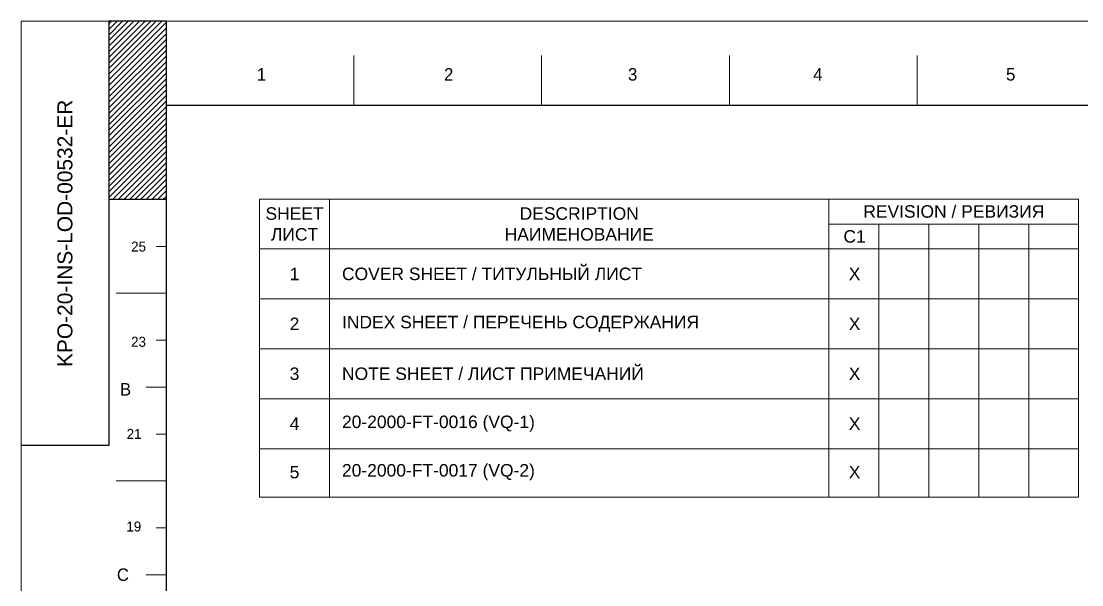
# Model space of a CAD drawing. Header units: millimetres. Extents: x 136827 to 348827, y 2171 to 31871.
# Drawn here: x 179827 to 201063, y 20581 to 31871 of the extents above; entities that cross this region are included whole.
import ezdxf

# ---------------------------------------------------------------- set-up
doc = ezdxf.new("R2010")
doc.units = ezdxf.units.MM
doc.layers.add('2-Text', color=7, linetype='Continuous')
for name, color, linetype, lineweight in [('Hatch', 7, 'Continuous', 0), ('Level 1', 7, 'Continuous', 0), ('Main', 7, 'Continuous', 20), ('Text', 7, 'Continuous', 9)]:
    doc.layers.add(name, color=color, linetype=linetype, lineweight=lineweight)
doc.styles.add('01_ГОСТ_ISO', font='arial.ttf', dxfattribs={"height": 2.5})
doc.styles.add('Annotative', font='arial.ttf')
doc.styles.add('Styledgn001', font='dgn001.shx')

# ---------------------------------------------------------------- blocks, each defined once
blk = doc.blocks.new('STAMP1')
at = {"layer": 'Text', "insert": (137703.7369486131, 27621.03941830341), "char_height": 300, "width": 8499.863019106842, "attachment_point": 5, "rotation": 90.00447437892686, "style": '01_ГОСТ_ISO'}
blk.add_mtext('KPO-20-INS-LOD-00532-ER', dxfattribs=at)

msp = doc.modelspace()

# ---------------------------------------------------------------- hatches: boundary and pattern name
at = {"layer": 'Hatch', "lineweight": 0, "transparency": 33554687}
h = msp.add_hatch(dxfattribs=at)
h.set_pattern_fill('ANSI31', scale=25)
h.set_pattern_definition([(45, (-69902.93131460622, -144118.6816744967), (-56.12660075668221, 56.12660075668221), [])])
h.paths.add_polyline_path([(182726.8619486112, 31871.03941830341), (181580.6119486112, 31871.03941830341), (181580.6119486112, 28301.03941830387), (182726.8619486112, 28301.03941830387)])

# ---------------------------------------------------------------- linework, layer by layer
at = {"layer": 'Level 1', "color": 7, "linetype": 'Continuous', "lineweight": 30}
for p, q in [((181580.6119486112, 31871.03941830341), (181580.6119486112, 23371.03941830341)), ((182726.8619486112, 31871.03941830341), (181580.6119486112, 31871.03941830341)), ((182726.8619486112, 31871.03941830341), (182726.8619486112, 2861.039418303408)), ((182726.8619486112, 30181.03941830341), (182726.8619486112, 3861.039418303408)), ((221326.8619486112, 30181.03941830341), (182726.8619486112, 30181.03941830341)), ((182726.8619486112, 28301.03941830387), (181580.6119486112, 28301.03941830387)), ((181580.6119486112, 23371.03941830341), (179826.8619486112, 23371.03941830341))]:
    msp.add_line(p, q, dxfattribs=at)
at = {"layer": 'Level 1', "color": 7, "linetype": 'Continuous', "lineweight": 0}
for p, q in [((186486.8619486112, 30181.03941830341), (186486.8619486112, 31181.03941830341)), ((190246.8619486131, 30181.03941830341), (190246.8619486131, 31181.03941830341)), ((194006.8619486131, 30181.03941830341), (194006.8619486131, 31181.03941830341)), ((197766.8619486131, 30181.03941830341), (197766.8619486131, 31181.03941830341)), ((182726.8619486112, 27361.03941830341), (182526.8619486112, 27361.03941830341)), ((182726.8619486112, 26421.03941830341), (181726.8619486112, 26421.03941830341)), ((182726.8619486112, 26421.03941830341), (181726.8619486112, 26421.03941830341)), ((182726.8619486112, 25481.03941830341), (182526.8619486112, 25481.03941830341)), ((182726.8619486112, 24541.03941830294), (182326.8619486112, 24541.03941830294)), ((182726.8619486112, 23601.03941830387), (182526.8619486112, 23601.03941830387)), ((182726.8619486112, 22661.03941830341), (181726.8619486112, 22661.03941830341)), ((182726.8619486112, 21721.03941830341), (182526.8619486112, 21721.03941830341)), ((182726.8619486112, 20781.03941830341), (182326.8619486112, 20781.03941830341))]:
    msp.add_line(p, q, dxfattribs=at)
at = {"layer": 'Level 1', "color": 126, "linetype": 'Continuous', "lineweight": 0, "true_color": 0x006969, "flags": 128}
msp.add_lwpolyline([(179826.8619486112, 31871.03941830341), (221826.8619486112, 31871.03941830341), (221826.8619486112, 2171.039418303408), (179826.8619486112, 2171.039418303408), (179826.8619486112, 31871.03941830341)], dxfattribs=at)
at = {"layer": 'Main'}
for p, q in [((184599.7239399488, 28308.17742696579), (200999.6458554241, 28308.17742696579)), ((184599.7239399488, 28308.17742696579), (184599.7239399488, 27308.17742696579)), ((185999.7239399488, 28308.17742696579), (185999.7239399488, 27308.17742696579)), ((195999.6458554241, 28308.1800923011), (195999.6458554241, 23308.17742696579)), ((200999.6458554241, 28308.17742696579), (200999.6458554241, 23308.17742696579)), ((195999.6458554241, 27808.17742696579), (200999.6458554241, 27808.17742696579)), ((196999.6458554241, 27808.17742696579), (196999.6458554241, 23308.17742696579)), ((197999.6458554241, 27808.17742696579), (197999.6458554241, 23308.17742696579)), ((198999.6458554241, 27808.17742696579), (198999.6458554241, 23308.17742696579)), ((199999.6458554241, 27808.17742696579), (199999.6458554241, 23308.17742696579)), ((184599.7239399488, 27308.17742696579), (200999.6458554241, 27308.17742696579)), ((184599.7239399488, 27308.17742696579), (184599.7239399488, 26308.17742696579)), ((185999.7239399488, 27308.17742696579), (185999.7239399488, 26308.17742696579)), ((195999.3153646264, 27337.37642974954), (195999.3153646264, 22337.37376441422)), ((200999.3153646264, 27337.37376441422), (200999.3153646264, 22337.37376441422)), ((196999.3153646264, 26837.37376441422), (196999.3153646264, 22337.37376441422)), ((197999.3153646264, 26837.37376441422), (197999.3153646264, 22337.37376441422)), ((198999.3153646264, 26837.37376441422), (198999.3153646264, 22337.37376441422)), ((199999.3153646264, 26837.37376441422), (199999.3153646264, 22337.37376441422)), ((184599.7239399488, 26308.17742696579), (200999.6458554241, 26308.17742696579)), ((184599.7239399488, 26308.17742696579), (184599.7239399488, 25308.17742696579)), ((185999.7239399488, 26308.17742696579), (185999.7239399488, 25308.17742696579)), ((184599.7239399488, 25308.17742696579), (200999.6458554241, 25308.17742696579)), ((184599.7239399488, 25308.17742696579), (184599.7239399488, 24308.17742696579)), ((185999.7239399488, 25308.17742696579), (185999.7239399488, 24308.17742696579)), ((184599.7239399488, 24308.17742696579), (200999.6458554241, 24308.17742696579)), ((184599.7239399488, 24308.17742696579), (184599.7239399488, 23308.17742696579)), ((185999.7239399488, 24308.17742696579), (185999.7239399488, 23308.17742696579)), ((184599.3934491511, 23337.37376441422), (184599.3934491511, 22337.37376441422)), ((184599.7239399488, 23308.17742696579), (200999.6458554241, 23308.17742696579)), ((185999.3934491511, 23337.37376441422), (185999.3934491511, 22337.37376441422)), ((184599.3934491511, 22337.37376441422), (200999.3153646264, 22337.37376441422))]:
    msp.add_line(p, q, dxfattribs=at)

# ---------------------------------------------------------------- block references
at = {"layer": '2-Text'}
msp.add_blockref('STAMP1', (43000, 0), dxfattribs=at)

# ---------------------------------------------------------------- texts
at = {"layer": 'Level 1', "color": 7, "linetype": 'Continuous', "lineweight": 30, "line_spacing_factor": 0.8, "style": 'Styledgn001'}
for s, insert, char_height, attachment_point in [('{\\Fdgn000|c0;1}', (184545.6119486112, 30931.036918303), 249.9975, 1), ('{\\Fdgn000|c0;2}', (188293.1119486149, 30931.036918303), 249.9975, 1), ('{\\Fdgn000|c0;3}', (191976.8619486112, 30931.036918303), 249.9975, 1), ('{\\Fdgn000|c0;4}', (195686.8619486149, 30931.036918303), 249.9975, 1), ('{\\Fdgn000|c0;5}', (199545.6119486112, 30931.036918303), 249.9975, 1), ('{\\Fdgn000|c0;25}', (182176.2889276762, 27354.78691830346), 199.995, 5), ('{\\Fdgn000|c0;23}', (182176.2889276762, 25447.28691830393), 199.995, 5), ('{\\Fdgn000|c0;B}', (181915.5250524059, 24497.28816830367), 249.9975, 5), ('{\\Fdgn000|c0;21}', (182086.7294635661, 23603.53691830393), 199.995, 5), ('{\\Fdgn000|c0;19}', (182081.9932538513, 21747.28691830393), 199.995, 5), ('{\\Fdgn000|c0;C}', (181863.9301447179, 20782.28816830367), 249.9975, 5)]:
    msp.add_mtext(s, dxfattribs=dict(at, insert=insert, char_height=char_height, attachment_point=attachment_point))
at = {"layer": 'Text', "char_height": 250, "attachment_point": 5, "rotation": 0.004474378926858075}
for s, insert, width, style in [('{\\fArial|b0|i0|c0|p34;\\C0;SHEET\\P\\fArial|b0|i0|c204|p34;ЛИСТ}', (185299.6848977889, 27808.17742696579), 1400.00000406078, '01_ГОСТ_ISO'), ('{\\fArial|b0|i0|c0|p34;\\C0;DESCRIPTION\\P\\fArial|b0|i0|c204|p34;НАИМЕНОВАНИЕ}', (190999.6848977889, 27808.1760942972), 9999.999977629232, '01_ГОСТ_ISO'), ('{\\fArial|b0|i0|c0|p34;\\C0;REVISION / \\fArial|b0|i0|c204|p34;РЕВИЗИЯ}', (198499.6458554241, 28058.17875963438), 4999.960938223609, '01_ГОСТ_ISO'), ('{\\C0;C1}', (196513.3792299038, 27557.98219688039), 972.4942441066418, '01_ГОСТ_ISO'), ('\\pxi1,ql;{\\fArial|b0|i0|c0|p34;\\C0;COVER SHEET / \\fArial|b0|i0|c204|p34;ТИТУЛЬНЫЙ ЛИСТ}', (190702.0287551183, 26808.1760942972), 9404.687694104041, '01_ГОСТ_ISO'), ('{\\fArial|b0|i0|c0|p34;\\C0;1}', (185299.6848977889, 26808.17742696579), 1400.00000406078, '01_ГОСТ_ISO'), ('{\\C0;X}', (196513.4182398032, 26808.17742696579), 972.5333209207969, '01_ГОСТ_ISO'), ('{\\fArial|b0|i0|c0|p34;\\C0;2}', (185299.6848977889, 25808.17742696579), 1400.00000406078, '01_ГОСТ_ISO'), ('\\pxi1,ql;{\\fArial|b0|i0|c0|p34;\\C0;INDEX SHEET / \\fArial|b0|i0|c204|p34;ПЕРЕЧЕНЬ СОДЕРЖАНИЯ}', (190702.0287551183, 25808.1760942972), 9404.687694104041, '01_ГОСТ_ISO'), ('{\\C0;X}', (196513.4182398032, 25808.17742696579), 972.5333209207969, '01_ГОСТ_ISO'), ('{\\fArial|b0|i0|c0|p34;\\C0;3}', (185299.6848977889, 24808.17742696579), 1400.00000406078, '01_ГОСТ_ISO'), ('\\pxi1,ql;{\\fArial|b0|i0|c0|p34;\\C0;NOTE SHEET / \\fArial|b0|i0|c204|p34;ЛИСТ ПРИМЕЧАНИЙ}', (190702.0287551183, 24808.1760942972), 9404.687694104041, '01_ГОСТ_ISO'), ('{\\C0;X}', (196513.4182398032, 24808.17742696579), 972.5333209207969, '01_ГОСТ_ISO'), ('{\\fArial|b0|i0|c0|p34;\\C0;4}', (185299.6848977889, 23808.17742696579), 1400.00000406078, '01_ГОСТ_ISO'), ('\\pxl1,ql;20-2000-FT-0016 (VQ-1)', (190999.6848976865, 23808.17742696579), 9999.999977627362, 'Annotative'), ('{\\C0;X}', (196513.4182398032, 23808.17742696579), 972.5333209207969, '01_ГОСТ_ISO'), ('{\\fArial|b0|i0|c0|p34;\\C0;5}', (185299.3544069949, 22837.37376441422), 1400.00000406078, '01_ГОСТ_ISO'), ('\\pxl1,ql;20-2000-FT-0017 (VQ-2)', (190999.3544068887, 22837.37376441422), 9999.999977627362, 'Annotative'), ('{\\C0;X}', (196513.0877490054, 22837.37376441422), 972.5333209207969, '01_ГОСТ_ISO')]:
    msp.add_mtext(s, dxfattribs=dict(at, insert=insert, width=width, style=style))

doc.saveas('drawing.dxf')
